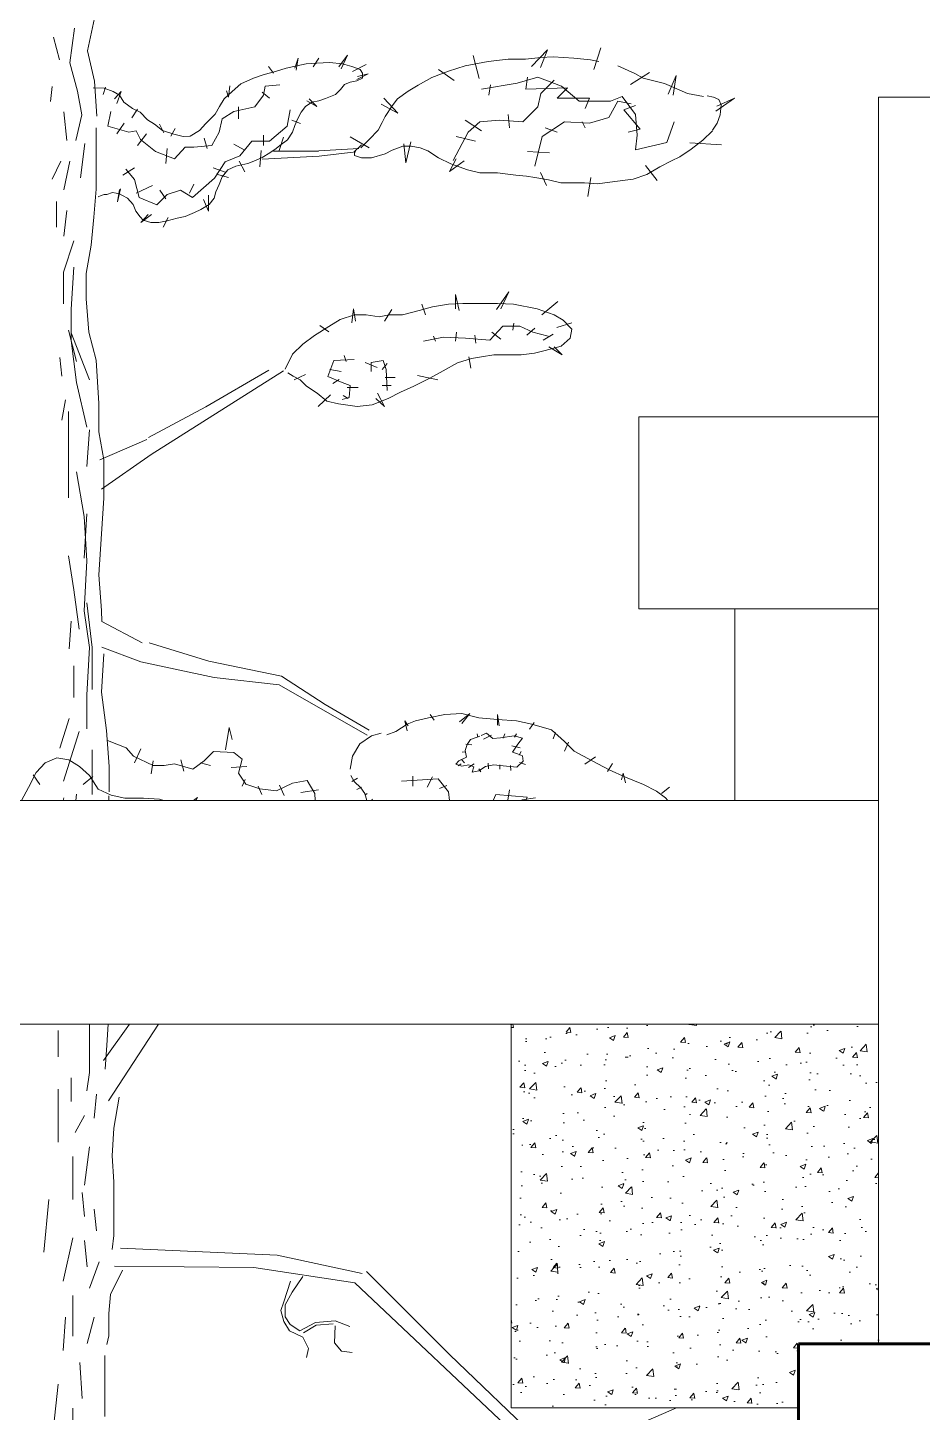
# Model space of a CAD drawing. Header units: metres. Extents: x 0 to 43.1, y 0 to 29.
# Drawn here: x 8.17 to 13.77, y 13.16 to 21.82 of the extents above; entities that cross this region are included whole.
import ezdxf

# ---------------------------------------------------------------- set-up
doc = ezdxf.new("R2010")
doc.units = ezdxf.units.M
for name, color, linetype, lineweight in [('textures', 253, 'Continuous', 9), ('trees1', 254, 'Continuous', 9), ('walls 1', 5, 'Continuous', 13), ('walls 2', 140, 'Continuous', 20), ('walls 3', 7, 'Continuous', 60)]:
    doc.layers.add(name, color=color, linetype=linetype, lineweight=lineweight)

# ---------------------------------------------------------------- blocks, each defined once
blk = doc.blocks.new('elevation 1')
at = {"layer": 'textures', "ltscale": 0.3}
h = blk.add_hatch(dxfattribs=at)
h.set_pattern_fill('AR-CONC', color=256, scale=0.05, style=0)
h.set_pattern_definition([(50, (-274.94517, -447.4636), (0.35863009, -0.03137607), [0.0375, -0.4125]), (355, (-274.94517, -447.4636), (-0.06937567, 0.37609607), [0.03, -0.33]), (100.4514, (-274.91528, -447.4662), (0.2892547, 0.34471977), [0.0318701, -0.35057106]), (46.1842, (-274.94517, -447.3636), (0.53362052, -0.0827595), [0.05625, -0.61875]), (96.6356, (-274.9007, -447.3705), (0.46733135, 0.48705894), [0.04780514, -0.5258565]), (351.1842, (-274.94517, -447.3636), (0.467331, 0.4870593), [0.045, -0.495]), (21, (-274.89517, -447.3886), (0.29845353, -0.20130945), [0.0375, -0.4125]), (326, (-274.89517, -447.3886), (0.12165767, 0.36257502), [0.03, -0.33]), (71.4514, (-274.8703, -447.40537), (0.42011131, 0.16126525), [0.0318701, -0.35057106]), (37.5, (-274.94517, -447.4636), (0.006079928, 0.166446927), [0, -0.326, 0, -0.335, 0, -0.33125]), (7.5, (-274.94517, -447.4636), (0.13153477, 0.197205856), [0, -0.191, 0, -0.3185, 0, -0.12625]), (327.5, (-275.05667, -447.4636), (0.266911218, -0.011277436), [0, -0.125, 0, -0.39, 0, -0.5175]), (317.5, (-275.10667, -447.4636), (0.29159308, 0.05005249), [0, -0.1625, 0, -0.259, 0, -0.3675])])
h.paths.add_polyline_path([(13.5004, 15.5863), (11.2004, 15.5863), (11.2004, 13.1863), (13.0004, 13.1863), (13.0004, 13.5863), (13.5004, 13.5863)])
at = {"layer": 'trees1'}
for p, q in [((8.5923, 21.8797), (8.5486, 21.6757)), ((8.3366, 21.761), (8.374, 21.6208)), ((8.4674, 21.8171), (8.4394, 21.6021)), ((8.5486, 21.6757), (8.5923, 21.4864)), ((11.3286, 21.578), (11.4278, 21.6834)), ((11.4278, 21.6834), (11.3844, 21.5718)), ((11.7191, 21.5594), (11.7624, 21.6958)), ((8.4394, 21.6021), (8.4861, 21.4245)), ((9.6826, 21.5791), (9.714, 21.5359)), ((9.7924, 21.5674), (9.8591, 21.5831)), ((9.8474, 21.5674), (9.867, 21.6302)), ((9.867, 21.6302), (9.8552, 21.5556)), ((9.8591, 21.5831), (9.918, 21.5948)), ((9.918, 21.5948), (9.9847, 21.5988)), ((9.9611, 21.5752), (9.9964, 21.6302)), ((9.9847, 21.5988), (10.0631, 21.6027)), ((10.0631, 21.6027), (10.1455, 21.5948)), ((10.122, 21.5752), (10.1769, 21.6498)), ((10.1769, 21.6498), (10.1377, 21.5634)), ((10.1455, 21.5948), (10.2044, 21.5791)), ((10.2044, 21.5791), (10.2554, 21.5595)), ((10.2083, 21.5477), (10.2946, 21.5909)), ((10.8092, 21.5481), (10.9143, 21.5816)), ((10.9143, 21.5816), (11.0576, 21.6103)), ((10.9629, 21.6462), (11.0001, 21.5035)), ((11.0576, 21.6103), (11.1818, 21.6246)), ((11.1818, 21.6246), (11.2917, 21.6246)), ((11.2917, 21.6246), (11.3872, 21.6342)), ((11.3872, 21.6342), (11.4637, 21.639)), ((11.4637, 21.639), (11.5926, 21.6294)), ((11.5926, 21.6294), (11.6977, 21.6199)), ((11.6977, 21.6199), (11.7503, 21.6103)), ((11.8697, 21.5816), (11.9748, 21.5338)), ((8.5923, 21.4864), (8.6068, 21.2679)), ((9.51, 21.4692), (9.5884, 21.5045)), ((9.5884, 21.5045), (9.6551, 21.5281)), ((9.6551, 21.5281), (9.7257, 21.5477)), ((9.7257, 21.5477), (9.7924, 21.5674)), ((10.2357, 21.4888), (10.1926, 21.481)), ((10.3064, 21.532), (10.2357, 21.4967)), ((10.2711, 21.5045), (10.2357, 21.4888)), ((10.2397, 21.5163), (10.3064, 21.532)), ((10.2554, 21.5595), (10.2711, 21.5359)), ((10.2711, 21.5359), (10.2711, 21.5045)), ((10.6181, 21.462), (10.7041, 21.5099)), ((10.7041, 21.5099), (10.8092, 21.5481)), ((10.746, 21.5594), (10.8452, 21.4911)), ((11.2379, 21.4735), (11.3677, 21.5107)), ((11.3028, 21.5107), (11.2935, 21.4364)), ((11.3677, 21.5107), (11.5162, 21.455)), ((11.3863, 21.4086), (11.4698, 21.4921)), ((11.9484, 21.4663), (12.0661, 21.5408)), ((11.9748, 21.5338), (12.0273, 21.5051)), ((12.0273, 21.5051), (12.1611, 21.4716)), ((12.1839, 21.4043), (12.2335, 21.5222)), ((12.2335, 21.5222), (12.2149, 21.3981)), ((8.3273, 21.4525), (8.3179, 21.359)), ((8.4861, 21.4245), (8.5142, 21.2749)), ((8.5841, 21.4456), (8.6547, 21.4417)), ((8.6626, 21.4496), (8.6469, 21.4024)), ((8.6547, 21.4417), (8.7097, 21.4221)), ((8.7097, 21.4221), (8.7489, 21.3985)), ((8.7175, 21.375), (8.7607, 21.4221)), ((8.7607, 21.4221), (8.7332, 21.3475)), ((8.7489, 21.3985), (8.7764, 21.3553)), ((9.4041, 21.375), (9.4551, 21.4221)), ((9.4197, 21.426), (9.4315, 21.3867)), ((9.4315, 21.3867), (9.4394, 21.4574)), ((9.4551, 21.4221), (9.51, 21.4692)), ((9.5958, 21.325), (9.6515, 21.3993)), ((9.6422, 21.4179), (9.6886, 21.3807)), ((9.6515, 21.3993), (9.6607, 21.455)), ((9.6607, 21.455), (9.7535, 21.4643)), ((10.1024, 21.4024), (10.0396, 21.3789)), ((10.1337, 21.4339), (10.1024, 21.4024)), ((10.1573, 21.4653), (10.1337, 21.4339)), ((10.1926, 21.481), (10.1573, 21.4653)), ((10.4891, 21.3759), (10.556, 21.4238)), ((10.556, 21.4238), (10.6181, 21.462)), ((11.0152, 21.4364), (11.2379, 21.4735)), ((11.0709, 21.4643), (11.0616, 21.3993)), ((11.2935, 21.4364), (11.5533, 21.4457)), ((11.3677, 21.325), (11.3863, 21.4086)), ((11.5533, 21.4457), (11.4883, 21.3807)), ((11.5162, 21.455), (11.6275, 21.3622)), ((12.1611, 21.4716), (12.2041, 21.4525)), ((12.2041, 21.4525), (12.3044, 21.4094)), ((12.3044, 21.4094), (12.4047, 21.3903)), ((8.7764, 21.3553), (8.8313, 21.3161)), ((8.8274, 21.2572), (8.8627, 21.3121)), ((8.8313, 21.3161), (8.8784, 21.2925)), ((9.3491, 21.2807), (9.3766, 21.3278)), ((9.3766, 21.3278), (9.4041, 21.375)), ((9.4659, 21.2972), (9.5958, 21.325)), ((9.4938, 21.325), (9.4938, 21.2508)), ((9.9141, 21.3278), (9.8866, 21.2925)), ((9.9533, 21.3553), (9.9141, 21.3278)), ((9.9847, 21.3278), (9.9219, 21.3632)), ((9.9376, 21.375), (9.9847, 21.3278)), ((9.9964, 21.3632), (9.9533, 21.3553)), ((10.0396, 21.3789), (9.9964, 21.3632)), ((10.3865, 21.3423), (10.4919, 21.2865)), ((10.4919, 21.2865), (10.4051, 21.3795)), ((10.4127, 21.2659), (10.4557, 21.3329)), ((10.4557, 21.3329), (10.4891, 21.3759)), ((11.275, 21.2322), (11.3677, 21.325)), ((11.4883, 21.3807), (11.6924, 21.3807)), ((11.6275, 21.3622), (11.8223, 21.3622)), ((11.6924, 21.3807), (11.6646, 21.3157)), ((11.813, 21.26), (11.8687, 21.3622)), ((11.8223, 21.3622), (11.8965, 21.39)), ((11.8687, 21.3622), (11.9522, 21.3436)), ((11.8965, 21.39), (11.98, 21.2786)), ((11.98, 21.3343), (11.9058, 21.3065)), ((12.4286, 21.3951), (12.4668, 21.3855)), ((12.4668, 21.3855), (12.5003, 21.3712)), ((12.5991, 21.3795), (12.4814, 21.2989)), ((12.4876, 21.3299), (12.5991, 21.3795)), ((12.5003, 21.3712), (12.5146, 21.3377)), ((12.5146, 21.3377), (12.5098, 21.2755)), ((8.402, 21.2936), (8.4207, 21.116)), ((8.5142, 21.2749), (8.4768, 21.116)), ((8.6959, 21.2972), (8.6774, 21.2044)), ((8.7794, 21.2229), (8.733, 21.1579)), ((8.8784, 21.2925), (8.9254, 21.2454)), ((8.9254, 21.2454), (8.9686, 21.2179)), ((9.2903, 21.2218), (9.3491, 21.2807)), ((9.3732, 21.1672), (9.3917, 21.2508)), ((9.3917, 21.2508), (9.4659, 21.2972)), ((9.7999, 21.2044), (9.8185, 21.3065)), ((9.8277, 21.2415), (9.8827, 21.2218)), ((9.8631, 21.2493), (9.8474, 21.21)), ((9.8866, 21.2925), (9.8631, 21.2493)), ((10.3697, 21.1799), (10.3936, 21.2277)), ((10.3936, 21.2277), (10.4127, 21.2659)), ((10.9132, 21.2415), (11.0152, 21.1765)), ((10.9317, 21.1672), (11.0059, 21.2322)), ((11.0059, 21.2322), (11.1265, 21.2415)), ((11.1265, 21.2415), (11.275, 21.2322)), ((11.1822, 21.2786), (11.1915, 21.1951)), ((11.3956, 21.1394), (11.5347, 21.2322)), ((11.5347, 21.2322), (11.6924, 21.2229)), ((11.6461, 21.2322), (11.6646, 21.1951)), ((11.6924, 21.2229), (11.813, 21.26)), ((11.9058, 21.3065), (12.0079, 21.1858)), ((11.98, 21.2786), (11.9893, 21.1487)), ((12.1749, 21.1022), (12.2212, 21.2322)), ((12.4907, 21.2229), (12.462, 21.1799)), ((12.5098, 21.2755), (12.4907, 21.2229)), ((8.6046, 21.1946), (8.6046, 20.9709)), ((8.6774, 21.2044), (8.8072, 21.1672)), ((8.8072, 21.1672), (8.8536, 21.1765)), ((8.8536, 21.1765), (8.8815, 21.1208)), ((8.9186, 21.1579), (8.8629, 21.0837)), ((8.9686, 21.2179), (9.0196, 21.1786)), ((9, 21.2179), (9.0274, 21.1629)), ((9.0196, 21.1786), (9.0902, 21.1551)), ((9.0706, 21.1433), (9.0981, 21.1904)), ((9.0902, 21.1551), (9.1491, 21.1394)), ((9.1491, 21.1394), (9.1922, 21.1433)), ((9.1922, 21.1433), (9.2511, 21.1786)), ((9.2511, 21.1786), (9.2903, 21.2218)), ((9.3268, 21.0837), (9.3732, 21.1672)), ((9.6515, 21.1487), (9.6515, 21.0837)), ((9.6886, 21.1115), (9.7999, 21.2044)), ((9.7767, 21.1354), (9.7493, 21.053)), ((9.8317, 21.1668), (9.8003, 21.1197)), ((9.8474, 21.21), (9.8317, 21.1668)), ((10.3122, 21.0694), (10.1944, 21.1377)), ((10.3124, 21.1225), (10.3697, 21.1799)), ((10.8389, 20.9909), (10.9317, 21.1672)), ((10.8575, 21.1394), (10.9781, 21.1115)), ((11.3492, 20.9537), (11.3956, 21.1394)), ((11.4141, 21.1951), (11.4883, 21.1672)), ((12.0079, 21.1858), (11.9336, 21.1672)), ((11.9893, 21.1487), (11.98, 21.0558)), ((12.462, 21.1751), (12.3999, 21.1177)), ((8.5328, 21.0973), (8.5048, 20.8823)), ((8.8815, 21.1208), (8.9742, 21.0465)), ((9.0485, 21.0651), (9.0392, 20.9723)), ((9.0948, 21.0001), (9.1598, 21.0744)), ((9.1598, 21.0744), (9.2154, 21.0744)), ((9.2154, 21.0744), (9.3268, 21.0837)), ((9.2804, 21.1301), (9.2989, 21.0651)), ((9.4659, 21.093), (9.5309, 21.0558)), ((9.503, 21.0187), (9.5773, 21.1115)), ((9.5773, 21.1115), (9.6886, 21.1115)), ((9.6355, 21.053), (9.6277, 20.9509)), ((9.7297, 21.0648), (9.6904, 21.0373)), ((9.7135, 21.0495), (9.9947, 21.049)), ((9.7532, 21.0844), (9.7297, 21.0648)), ((9.8003, 21.1197), (9.7532, 21.0844)), ((9.9971, 21.0507), (10.2468, 21.0661)), ((10.2216, 21.046), (10.2646, 21.089)), ((10.2598, 21.0699), (10.3124, 21.1225)), ((10.4557, 21.0555), (10.4127, 21.0316)), ((10.5226, 21.0794), (10.4557, 21.0555)), ((10.5751, 21.0794), (10.5226, 21.0794)), ((10.5291, 21.0942), (10.5415, 20.9764)), ((10.5415, 20.9764), (10.5725, 21.1066)), ((10.6325, 21.0699), (10.5751, 21.0794)), ((10.6802, 21.0507), (10.6325, 21.0699)), ((10.7471, 21.0077), (10.6802, 21.0507)), ((11.98, 21.0558), (12.1749, 21.1022)), ((12.3283, 21.0603), (12.2566, 21.0125)), ((12.3202, 21.1004), (12.5186, 21.088)), ((12.3999, 21.1177), (12.3283, 21.0603)), ((8.3833, 20.9851), (8.3273, 20.8729)), ((8.4394, 20.9851), (8.402, 20.8075)), ((8.6046, 20.9709), (8.6046, 20.8111)), ((8.9742, 21.0465), (9.0948, 21.0001)), ((9.3453, 20.8795), (9.4103, 20.9816)), ((9.4103, 20.9816), (9.503, 21.0187)), ((9.5531, 20.9705), (9.4786, 20.9548)), ((9.4982, 20.9862), (9.5335, 20.9195)), ((9.6002, 20.9901), (9.5531, 20.9705)), ((9.6434, 21.0098), (9.6002, 20.9901)), ((9.6427, 20.9983), (10.0002, 21.0168)), ((9.6904, 21.0373), (9.6434, 21.0098)), ((10.0002, 21.0168), (10.2283, 21.0445)), ((10.2216, 21.022), (10.2216, 21.046)), ((10.2646, 21.0077), (10.2216, 21.022)), ((10.3267, 21.0077), (10.2646, 21.0077)), ((10.4127, 21.0316), (10.3267, 21.0077)), ((10.8235, 20.9694), (10.7471, 21.0077)), ((10.8576, 21.0012), (10.8142, 20.9206)), ((10.8142, 20.9206), (10.9072, 20.9888)), ((10.9286, 20.9312), (10.8235, 20.9694)), ((11.3028, 21.0465), (11.442, 21.0373)), ((12.2041, 20.9886), (12.1324, 20.9503)), ((12.2566, 21.0125), (12.2041, 20.9886)), ((8.8444, 20.9444), (8.7701, 20.898)), ((8.7887, 20.9352), (8.8444, 20.8702)), ((9.2062, 20.7588), (9.3453, 20.8795)), ((9.336, 20.9444), (9.4103, 20.9166)), ((9.357, 20.9038), (9.4315, 20.8841)), ((9.3923, 20.8881), (9.3727, 20.8409)), ((9.4119, 20.9116), (9.3923, 20.8881)), ((9.4276, 20.9313), (9.4119, 20.9116)), ((9.4786, 20.9548), (9.4276, 20.9313)), ((11.0051, 20.912), (10.9286, 20.9312)), ((11.1149, 20.912), (11.0051, 20.912)), ((11.1961, 20.9025), (11.1149, 20.912)), ((11.2296, 20.8977), (11.1961, 20.9025)), ((11.2965, 20.8929), (11.2296, 20.8977)), ((11.349, 20.8833), (11.2965, 20.8929)), ((11.435, 20.869), (11.349, 20.8833)), ((11.3844, 20.9144), (11.4216, 20.8338)), ((11.7005, 20.8834), (11.6819, 20.7656)), ((12.0512, 20.9025), (11.9652, 20.8738)), ((12.0413, 20.9578), (12.1157, 20.8648)), ((12.1324, 20.9503), (12.0512, 20.9025)), ((8.6046, 20.8111), (8.5886, 20.6354)), ((8.7057, 20.7899), (8.6704, 20.7781)), ((8.7293, 20.786), (8.7057, 20.7899)), ((8.7567, 20.8135), (8.7371, 20.731)), ((8.7371, 20.731), (8.7489, 20.8095)), ((8.8444, 20.8702), (8.8722, 20.7588)), ((8.9557, 20.833), (8.8536, 20.7866)), ((9.0021, 20.8052), (9.0392, 20.7495)), ((9.0485, 20.7774), (9.1319, 20.8052)), ((9.1319, 20.8052), (9.2062, 20.7588)), ((9.2154, 20.8423), (9.1876, 20.7866)), ((9.3531, 20.7938), (9.3413, 20.7546)), ((9.3727, 20.8409), (9.3531, 20.7938)), ((11.5114, 20.8499), (11.435, 20.869)), ((11.5879, 20.8499), (11.5114, 20.8499)), ((11.6595, 20.8499), (11.5879, 20.8499)), ((11.7407, 20.8451), (11.6595, 20.8499)), ((11.8506, 20.8594), (11.7407, 20.8451)), ((11.9652, 20.8738), (11.8506, 20.8594)), ((8.3553, 20.7327), (8.3553, 20.5738)), ((8.6351, 20.7703), (8.6155, 20.7624)), ((8.6547, 20.7781), (8.6351, 20.7703)), ((8.6704, 20.7781), (8.6547, 20.7781)), ((8.7489, 20.782), (8.7293, 20.786)), ((8.7685, 20.7703), (8.7489, 20.782)), ((8.7999, 20.7546), (8.7685, 20.7703)), ((8.8352, 20.7153), (8.7999, 20.7546)), ((8.8509, 20.6721), (8.8352, 20.7153)), ((8.8722, 20.7588), (8.9835, 20.7124)), ((8.9835, 20.7124), (9.0485, 20.7774)), ((9.3099, 20.7153), (9.2589, 20.6839)), ((9.306, 20.6721), (9.2746, 20.7467)), ((9.306, 20.7742), (9.306, 20.6721)), ((9.3413, 20.7546), (9.3099, 20.7153)), ((8.4207, 20.6766), (8.402, 20.5177)), ((8.5886, 20.6354), (8.5727, 20.4596)), ((8.8784, 20.6368), (8.8509, 20.6721)), ((8.898, 20.6171), (8.8784, 20.6368)), ((8.949, 20.6525), (8.8823, 20.6014)), ((8.8823, 20.6014), (8.9294, 20.6525)), ((8.9451, 20.6014), (8.898, 20.6171)), ((9.0549, 20.6328), (9.0235, 20.5739)), ((9.1098, 20.6289), (9.0471, 20.6132)), ((9.1608, 20.6407), (9.1098, 20.6289)), ((9.2197, 20.6642), (9.1608, 20.6407)), ((9.2589, 20.6839), (9.2197, 20.6642)), ((8.9961, 20.6014), (8.9451, 20.6014)), ((9.0471, 20.6132), (8.9961, 20.6014)), ((8.4637, 20.4874), (8.3981, 20.2905)), ((8.5727, 20.4596), (8.5407, 20.2838)), ((8.3981, 20.2905), (8.3981, 20.0935)), ((8.4637, 20.3233), (8.4473, 20.0607)), ((8.5407, 20.2838), (8.5407, 20.124)), ((8.5407, 20.124), (8.5567, 19.9163)), ((10.8093, 20.0907), (10.8982, 20.0962)), ((10.8537, 20.0629), (10.8537, 20.1518)), ((10.8537, 20.1518), (10.8759, 20.0517)), ((10.8982, 20.0962), (11.0315, 20.0962)), ((11.0315, 20.0962), (11.1148, 20.0962)), ((11.1093, 20.0573), (11.187, 20.1685)), ((11.1148, 20.0962), (11.2148, 20.0907)), ((11.187, 20.1685), (11.137, 20.0629)), ((11.3926, 20.0239), (11.4926, 20.1073)), ((8.4473, 20.0607), (8.4473, 19.8637)), ((10.1315, 19.9961), (10.2204, 20.0239)), ((10.2037, 19.9739), (10.2148, 20.0629)), ((10.2148, 20.0629), (10.2259, 19.985)), ((10.2204, 20.0239), (10.2926, 20.0239)), ((10.2926, 20.0239), (10.3759, 20.0128)), ((10.3759, 20.0128), (10.437, 20.0239)), ((10.4093, 19.985), (10.4537, 20.0573)), ((10.437, 20.0239), (10.5204, 20.0239)), ((10.5204, 20.0239), (10.6259, 20.0517)), ((10.6259, 20.0517), (10.7093, 20.074)), ((10.6426, 20.0907), (10.6648, 20.0239)), ((10.7093, 20.074), (10.8093, 20.0907)), ((11.2148, 20.0907), (11.3648, 20.0629)), ((11.3648, 20.0629), (11.4704, 20.0239)), ((11.4704, 20.0239), (11.5259, 19.9906)), ((8.4309, 19.9294), (8.4801, 19.7324)), ((9.9704, 19.896), (10.0593, 19.9516)), ((10.0037, 19.9572), (10.0593, 19.9183)), ((10.0593, 19.9516), (10.1315, 19.9961)), ((11.0672, 19.8653), (11.149, 19.9534)), ((11.149, 19.9534), (11.2559, 19.9534)), ((11.2182, 19.9723), (11.2119, 19.9282)), ((11.2559, 19.9534), (11.3377, 19.9156)), ((11.3503, 19.9408), (11.3, 19.8968)), ((11.487, 19.9461), (11.5815, 19.9739)), ((11.5259, 19.9906), (11.5815, 19.935)), ((11.5815, 19.935), (11.5704, 19.8794)), ((8.4473, 19.913), (8.5621, 19.6175)), ((8.4473, 19.8637), (8.4801, 19.6011)), ((8.5567, 19.9163), (8.6046, 19.7405)), ((9.8315, 19.7793), (9.8982, 19.8404)), ((9.8982, 19.8404), (9.9704, 19.896)), ((10.652, 19.859), (10.7778, 19.8842)), ((10.7149, 19.8905), (10.7275, 19.859)), ((10.7778, 19.8842), (10.9162, 19.8779)), ((10.8596, 19.9156), (10.8533, 19.859)), ((10.9162, 19.8779), (11.0672, 19.8653)), ((10.9728, 19.8968), (10.9791, 19.8464)), ((11.0798, 19.9156), (11.1364, 19.8716)), ((11.3377, 19.9156), (11.4321, 19.8905)), ((11.4635, 19.9031), (11.4006, 19.8653)), ((11.5704, 19.8794), (11.5148, 19.8293)), ((8.3771, 19.7568), (8.3886, 19.6416)), ((9.7871, 19.6848), (9.8315, 19.7793)), ((10.155, 19.7709), (10.1676, 19.7331)), ((10.9537, 19.7515), (10.8648, 19.7237)), ((10.937, 19.7626), (10.9482, 19.6903)), ((11.0148, 19.7626), (10.9537, 19.7515)), ((11.0926, 19.7737), (11.0148, 19.7626)), ((11.1759, 19.7737), (11.0926, 19.7737)), ((11.2648, 19.7737), (11.1759, 19.7737)), ((11.3482, 19.7848), (11.2648, 19.7737)), ((11.4148, 19.8015), (11.3482, 19.7848)), ((11.5148, 19.8293), (11.4148, 19.8015)), ((11.5204, 19.7737), (11.437, 19.8238)), ((11.4704, 19.8238), (11.5204, 19.7737)), ((8.6046, 19.7405), (8.6206, 19.4689)), ((8.9482, 19.151), (9.7759, 19.6736)), ((9.29, 19.4489), (9.6842, 19.679)), ((10.0921, 19.7394), (10.0544, 19.6387)), ((10.0669, 19.6828), (10.1361, 19.6702)), ((10.2179, 19.7457), (10.0921, 19.7394)), ((10.3626, 19.6953), (10.2871, 19.7268)), ((10.4004, 19.7394), (10.3249, 19.7268)), ((10.3249, 19.7268), (10.3249, 19.6702)), ((10.3941, 19.6828), (10.4255, 19.7205)), ((10.4192, 19.6828), (10.4004, 19.7394)), ((10.4255, 19.5506), (10.4192, 19.6828)), ((10.7759, 19.6736), (10.6926, 19.6292)), ((10.8648, 19.7237), (10.7759, 19.6736)), ((8.4801, 19.6011), (8.5457, 19.3221)), ((9.8371, 19.6403), (9.8037, 19.6625)), ((9.8815, 19.618), (9.8371, 19.6403)), ((9.8426, 19.618), (9.9148, 19.6514)), ((9.9204, 19.5791), (9.8815, 19.618)), ((9.987, 19.5346), (9.9204, 19.5791)), ((10.0544, 19.6387), (10.1424, 19.6009)), ((10.1236, 19.6198), (10.0858, 19.5946)), ((10.1424, 19.6009), (10.1928, 19.5821)), ((10.1928, 19.5821), (10.1865, 19.5065)), ((10.3941, 19.5821), (10.4507, 19.5821)), ((10.4129, 19.6324), (10.4758, 19.6324)), ((10.5926, 19.5791), (10.5093, 19.5402)), ((10.6926, 19.6292), (10.5926, 19.5791)), ((10.6148, 19.6458), (10.7426, 19.618)), ((8.4117, 19.4918), (8.3886, 19.365)), ((10.0482, 19.4846), (9.987, 19.5346)), ((9.9926, 19.4512), (10.0704, 19.5235)), ((10.1865, 19.5065), (10.1424, 19.4939)), ((10.1487, 19.5191), (10.1802, 19.5002)), ((10.1739, 19.5695), (10.2431, 19.5695)), ((10.4315, 19.5013), (10.3315, 19.4624)), ((10.4093, 19.4512), (10.3537, 19.5013)), ((10.3648, 19.5346), (10.4093, 19.4512)), ((10.5093, 19.5402), (10.4315, 19.5013)), ((8.4309, 19.4206), (8.4309, 19.158)), ((8.6206, 19.4689), (8.6206, 19.2931)), ((8.9318, 19.2574), (9.29, 19.4489)), ((10.1204, 19.4679), (10.0482, 19.4846)), ((10.237, 19.4512), (10.1204, 19.4679)), ((10.3315, 19.4624), (10.237, 19.4512)), ((8.5621, 19.3057), (8.5457, 19.0759)), ((8.6206, 19.2931), (8.6525, 19.1173)), ((8.6259, 19.1176), (8.9204, 19.2455)), ((8.4309, 19.158), (8.4309, 18.8789)), ((8.6371, 18.9341), (8.9482, 19.151)), ((8.6525, 19.1173), (8.6525, 18.8777)), ((8.4801, 19.0431), (8.5293, 18.764)), ((8.6525, 18.8777), (8.6365, 18.6539)), ((8.5457, 18.7804), (8.5293, 18.5014)), ((8.5293, 18.764), (8.5457, 18.485)), ((8.6365, 18.6539), (8.6206, 18.3983)), ((8.4309, 18.5178), (8.4637, 18.3044)), ((8.5457, 18.485), (8.5293, 18.1731)), ((8.6206, 18.3983), (8.6365, 18.1746)), ((8.4637, 18.3044), (8.4965, 18.0582)), ((8.5457, 18.2224), (8.5786, 17.9434)), ((8.4462, 18.109), (8.4347, 17.9361)), ((8.5293, 18.1731), (8.5621, 17.9434)), ((8.8922, 17.9717), (8.6396, 18.107)), ((8.5621, 17.9434), (8.5457, 17.6479)), ((8.5786, 17.9434), (8.5786, 17.6807)), ((8.6396, 17.9446), (8.8832, 17.8543)), ((8.9348, 17.9717), (9.3088, 17.8583)), ((8.6525, 17.9029), (8.6365, 17.6632)), ((8.8832, 17.8543), (9.3432, 17.755)), ((9.3088, 17.8583), (9.7639, 17.7644)), ((8.4637, 17.8285), (8.4637, 17.6315)), ((9.7639, 17.7644), (10.0376, 17.5864)), ((9.3432, 17.755), (9.7491, 17.7099)), ((9.7491, 17.7099), (10.2994, 17.394)), ((8.5457, 17.6479), (8.5457, 17.4345)), ((8.6365, 17.6632), (8.6685, 17.4235)), ((10.0376, 17.5864), (10.3121, 17.4256)), ((8.4347, 17.4983), (8.3771, 17.3139)), ((10.683, 17.5041), (10.6015, 17.4837)), ((10.785, 17.5245), (10.683, 17.5041)), ((10.6932, 17.5245), (10.7187, 17.4888)), ((10.8921, 17.5296), (10.785, 17.5245)), ((10.8768, 17.4785), (10.9431, 17.5296)), ((10.9992, 17.5041), (10.8921, 17.5296)), ((10.9431, 17.5296), (10.8921, 17.4683)), ((11.1164, 17.4939), (10.9992, 17.5041)), ((11.1164, 17.4581), (11.1164, 17.5245)), ((11.1164, 17.5245), (11.1266, 17.453)), ((8.4965, 17.4181), (8.3981, 17.1063)), ((8.6685, 17.4235), (8.6844, 17.1998)), ((9.4132, 17.3038), (9.4365, 17.4436)), ((9.4365, 17.4436), (9.4539, 17.3679)), ((10.4791, 17.4173), (10.423, 17.3969)), ((10.5505, 17.4632), (10.4791, 17.4173)), ((10.5505, 17.4224), (10.5352, 17.4837)), ((10.5352, 17.4837), (10.5556, 17.453)), ((10.6015, 17.4837), (10.5505, 17.4632)), ((11.2337, 17.4837), (11.1164, 17.4939)), ((11.3306, 17.4632), (11.2337, 17.4837)), ((11.3459, 17.4734), (11.3153, 17.4326)), ((11.453, 17.4275), (11.3306, 17.4632)), ((11.5345, 17.3561), (11.453, 17.4275)), ((11.4632, 17.3714), (11.4785, 17.4122)), ((8.6744, 17.3621), (8.7907, 17.3155)), ((10.2547, 17.3408), (10.2088, 17.2642)), ((10.3261, 17.3918), (10.2547, 17.3408)), ((10.3873, 17.4071), (10.3261, 17.3918)), ((10.9253, 17.3371), (10.9136, 17.2997)), ((10.9183, 17.3395), (10.9557, 17.3348)), ((10.9463, 17.3675), (10.9253, 17.3371)), ((11.0048, 17.3886), (10.9463, 17.3675)), ((10.9884, 17.4026), (10.9931, 17.3816)), ((11.0469, 17.4073), (11.0141, 17.3933)), ((11.0772, 17.3956), (11.0282, 17.3699)), ((11.0866, 17.3746), (11.0469, 17.4073)), ((11.1334, 17.3792), (11.0866, 17.3746)), ((11.2199, 17.3909), (11.1334, 17.3792)), ((11.1614, 17.4026), (11.1521, 17.3769)), ((11.2058, 17.3278), (11.2573, 17.3161)), ((11.2105, 17.288), (11.2432, 17.3395)), ((11.2713, 17.3769), (11.2199, 17.3909)), ((11.2339, 17.4026), (11.2222, 17.3816)), ((11.2432, 17.3395), (11.2713, 17.3769)), ((11.5957, 17.2948), (11.5345, 17.3561)), ((11.5345, 17.2948), (11.56, 17.351)), ((8.2839, 17.2229), (8.358, 17.2538)), ((8.358, 17.2538), (8.432, 17.2415)), ((8.432, 17.2415), (8.4999, 17.1983)), ((8.5786, 17.3032), (8.5786, 17.0242)), ((8.7907, 17.3155), (8.8372, 17.2631)), ((8.8372, 17.2631), (8.9594, 17.2049)), ((8.8838, 17.3097), (8.8431, 17.2223)), ((9.1339, 17.2398), (9.1514, 17.1699)), ((9.2794, 17.234), (9.3376, 17.2922)), ((9.3376, 17.2922), (9.4655, 17.2864)), ((9.4655, 17.2864), (9.5179, 17.2456)), ((9.5179, 17.2456), (9.4946, 17.1583)), ((10.2088, 17.2642), (10.1935, 17.1826)), ((10.9206, 17.2577), (10.8738, 17.2343)), ((10.8902, 17.2436), (10.9089, 17.2226)), ((10.8949, 17.288), (10.9159, 17.2904)), ((10.9136, 17.2997), (10.9206, 17.2577)), ((11.2409, 17.2787), (11.2105, 17.288)), ((11.2713, 17.2647), (11.2409, 17.2787)), ((11.2503, 17.2693), (11.2643, 17.2927)), ((11.276, 17.2319), (11.2713, 17.2647)), ((11.7079, 17.2336), (11.5957, 17.2948)), ((11.662, 17.2132), (11.7283, 17.2591)), ((8.1791, 17.0686), (8.2284, 17.1612)), ((8.2284, 17.1612), (8.2839, 17.2229)), ((8.4999, 17.1983), (8.5615, 17.1427)), ((8.6844, 17.1998), (8.6844, 17.04)), ((8.9594, 17.234), (8.9478, 17.1525)), ((8.9594, 17.2049), (9.0292, 17.2049)), ((9.0292, 17.2049), (9.0932, 17.2165)), ((9.0932, 17.2165), (9.2096, 17.1816)), ((9.2096, 17.1816), (9.2794, 17.234)), ((9.2561, 17.2223), (9.3201, 17.2049)), ((9.4481, 17.1932), (9.547, 17.199)), ((9.4946, 17.1583), (9.5412, 17.0884)), ((10.8738, 17.2343), (10.8551, 17.2132)), ((10.8551, 17.2132), (10.8926, 17.2015)), ((10.8692, 17.2039), (10.8879, 17.2156)), ((10.8926, 17.2015), (10.937, 17.2086)), ((10.9346, 17.1922), (10.9697, 17.2156)), ((10.937, 17.2086), (10.9674, 17.1969)), ((10.9674, 17.1969), (10.958, 17.1641)), ((10.958, 17.1641), (10.9978, 17.1711)), ((10.9978, 17.1711), (11.0398, 17.1992)), ((10.9978, 17.1852), (11.0118, 17.1665)), ((11.0398, 17.1992), (11.0936, 17.2086)), ((11.0562, 17.2202), (11.0585, 17.1852)), ((11.0936, 17.2086), (11.1521, 17.2039)), ((11.131, 17.2086), (11.131, 17.1828)), ((11.1521, 17.2039), (11.2362, 17.1945)), ((11.1965, 17.2062), (11.1988, 17.1735)), ((11.2362, 17.1945), (11.276, 17.2319)), ((11.2526, 17.2249), (11.29, 17.2109)), ((11.815, 17.1775), (11.7079, 17.2336)), ((11.8048, 17.1673), (11.8354, 17.2183)), ((11.917, 17.1315), (11.815, 17.1775)), ((11.8915, 17.1162), (11.9017, 17.157)), ((11.9017, 17.157), (11.917, 17.0958)), ((8.1352, 16.9863), (8.1791, 17.0686)), ((8.2099, 17.1464), (8.2502, 17.0859)), ((8.5829, 17.1363), (8.5224, 17.0859)), ((8.5615, 17.1427), (8.6171, 17.0563)), ((9.5179, 17.0768), (9.5354, 17.1175)), ((9.5412, 17.0884), (9.6284, 17.0593)), ((9.6168, 17.0768), (9.6401, 17.0244)), ((9.7332, 17.0477), (9.832, 17.0942)), ((9.7506, 17.0826), (9.7797, 17.0185)), ((9.832, 17.0942), (9.9251, 17.1117)), ((9.9251, 17.1117), (9.9717, 17.0302)), ((10.1986, 17.1417), (10.219, 17.106)), ((10.2037, 17.106), (10.2394, 17.1264)), ((10.219, 17.106), (10.2598, 17.0652)), ((10.2343, 17.055), (10.2649, 17.0703)), ((10.2598, 17.0652), (10.2853, 17.0295)), ((10.5141, 17.1063), (10.7437, 17.1227)), ((10.5855, 17.139), (10.5855, 17.0769)), ((10.7097, 17.1351), (10.6748, 17.0691)), ((10.7437, 17.1227), (10.8093, 17.0406)), ((10.7524, 17.0613), (10.799, 17.0808)), ((12.0291, 17.0856), (11.917, 17.1315)), ((12.1107, 17.0448), (12.0291, 17.0856)), ((12.1413, 17.0295), (12.1923, 17.0703)), ((8.4002, 17.0027), (8.398, 16.9863)), ((8.4808, 17.0258), (8.4766, 16.9863)), ((8.6171, 17.0563), (8.6973, 17.0192)), ((8.6819, 17.0163), (8.6835, 16.9863)), ((8.6973, 17.0192), (8.7836, 17.0007)), ((8.7836, 17.0007), (8.9008, 17.0007)), ((8.9008, 17.0007), (8.9995, 16.9945)), ((8.9995, 16.9945), (9.0275, 16.9863)), ((9.2137, 16.9863), (9.2382, 17.0052)), ((9.2382, 17.0052), (9.2274, 16.9863)), ((9.6284, 17.0593), (9.7332, 17.0477)), ((9.8844, 17.036), (9.9949, 17.0535)), ((9.9717, 17.0302), (9.974, 16.9863)), ((10.2853, 17.0295), (10.2983, 16.9863)), ((10.2853, 17.0193), (10.3006, 17.0295)), ((10.3214, 16.9863), (10.3363, 16.9937)), ((10.8093, 17.0406), (10.8161, 16.9863)), ((11.0894, 16.9863), (11.1046, 17.0242)), ((11.1046, 17.0242), (11.3014, 17.0078)), ((11.1912, 17.0536), (11.1795, 16.9875)), ((11.2688, 16.9914), (11.3542, 17.0031)), ((11.3014, 17.0078), (11.2934, 16.9863)), ((12.1668, 17.004), (12.1107, 17.0448)), ((12.1825, 16.9863), (12.1668, 17.004)), ((8.3653, 15.547), (8.3653, 15.3828)), ((8.5621, 15.5863), (8.5621, 15.2844)), ((8.6501, 15.3603), (8.8114, 15.5863)), ((8.6783, 15.5863), (8.6711, 15.4563)), ((8.9931, 15.5863), (8.6816, 15.1081)), ((8.6711, 15.4563), (8.6602, 15.3046)), ((8.4473, 15.2515), (8.4473, 15.1038)), ((8.5621, 15.2844), (8.5457, 15.1695)), ((8.3667, 15.1798), (8.3667, 14.8498)), ((8.6065, 15.1498), (8.5915, 14.9998)), ((8.7468, 15.1313), (8.7144, 14.9363)), ((8.5316, 15.0148), (8.4716, 14.9098)), ((8.7144, 14.9363), (8.7035, 14.7629)), ((8.5615, 14.8197), (8.5316, 14.5797)), ((8.4566, 14.7597), (8.4566, 14.4897)), ((8.7035, 14.7629), (8.7144, 14.6004)), ((8.7144, 14.6004), (8.7144, 14.3729)), ((8.3067, 14.4897), (8.2767, 14.1597)), ((8.5166, 14.5347), (8.5316, 14.3847)), ((8.5915, 14.4297), (8.6065, 14.2947)), ((8.7144, 14.3729), (8.7144, 14.2646)), ((8.4566, 14.2497), (8.3966, 13.9797)), ((8.5316, 14.2347), (8.5465, 14.0697)), ((8.7144, 14.2646), (8.7035, 14.1779)), ((9.7356, 14.1409), (8.7549, 14.1866)), ((10.2678, 14.0268), (9.7356, 14.1409)), ((8.6215, 14.0997), (8.5615, 13.9347)), ((8.7685, 14.0479), (8.6927, 13.8963)), ((8.7182, 14.0735), (9.5905, 14.0639)), ((9.5905, 14.0639), (10.2232, 13.968)), ((10.2951, 14.04), (10.8183, 13.5186)), ((9.8205, 13.9798), (9.7782, 13.8493)), ((9.897, 14.0079), (9.831, 13.911)), ((10.2232, 13.968), (11.2393, 13.0087)), ((8.4566, 13.8896), (8.4566, 13.6346)), ((8.6927, 13.8963), (8.6819, 13.7771)), ((9.831, 13.911), (9.787, 13.8317)), ((8.6819, 13.7771), (8.6819, 13.6363)), ((9.7782, 13.8493), (9.7605, 13.7965)), ((9.7605, 13.7965), (9.7782, 13.726)), ((9.787, 13.8317), (9.787, 13.7569)), ((8.4116, 13.7546), (8.3966, 13.5446)), ((8.5915, 13.7546), (8.5465, 13.5896)), ((9.7782, 13.726), (9.8134, 13.6688)), ((9.787, 13.7569), (9.8178, 13.7084)), ((9.8178, 13.7084), (9.8794, 13.6688)), ((9.8794, 13.6688), (9.9763, 13.7216)), ((9.9014, 13.6556), (9.9807, 13.704)), ((9.9763, 13.7216), (10.0996, 13.7304)), ((9.9807, 13.704), (10.0864, 13.7128)), ((10.0996, 13.6996), (10.0952, 13.5939)), ((10.0996, 13.7304), (10.1921, 13.6952)), ((8.6819, 13.6363), (8.6711, 13.5821)), ((9.8134, 13.6688), (9.897, 13.6291)), ((9.897, 13.6291), (9.9323, 13.5587)), ((8.6569, 13.514), (8.6569, 13.1328)), ((9.9323, 13.5587), (9.9191, 13.5014)), ((10.0952, 13.5939), (10.1392, 13.541)), ((10.1392, 13.541), (10.2053, 13.5322)), ((10.8183, 13.5186), (11.425, 12.9362)), ((8.5016, 13.4696), (8.5166, 13.2446)), ((8.3667, 13.3346), (8.3367, 13.0646)), ((8.4566, 13.1846), (8.4566, 12.9746)), ((12.0116, 13.0884), (12.2352, 13.1863))]:
    blk.add_line(p, q, dxfattribs=at)
at = {"layer": 'trees1', "ltscale": 0.3}
blk.add_line((8.6396, 18.107), (8.6365, 18.1746), dxfattribs=at)
at = {"layer": 'walls 1', "ltscale": 0.3}
for p, q in [((12.0004, 18.1863), (12.0004, 19.3863)), ((12.0004, 19.3863), (13.5004, 19.3863)), ((12.6004, 18.1863), (12.0004, 18.1863)), ((12.6004, 18.1863), (13.5004, 18.1863)), ((13.5004, 16.9863), (12.6004, 16.9863)), ((11.2004, 13.1863), (11.2004, 15.5863)), ((13.0004, 13.1863), (11.2004, 13.1863))]:
    blk.add_line(p, q, dxfattribs=at)
at = {"layer": 'walls 2', "ltscale": 0.3}
for p, q in [((13.5004, 13.5863), (13.5004, 21.3863)), ((13.5004, 21.3863), (14.5004, 21.3863)), ((13.5004, 21.3863), (14.5004, 21.3863)), ((12.6004, 16.9863), (12.6004, 18.1863)), ((5.2004, 16.9863), (13.5004, 16.9863)), ((11.2004, 15.5863), (5.2004, 15.5863)), ((11.2004, 15.5863), (13.5004, 15.5863))]:
    blk.add_line(p, q, dxfattribs=at)
at = {"layer": 'walls 3', "ltscale": 0.3}
for p in [(13.0004, 12.1863), (31.0004, 13.5863)]:
    blk.add_line(p, (13.0004, 13.5863), dxfattribs=at)

msp = doc.modelspace()

# ---------------------------------------------------------------- block references
msp.add_blockref('elevation 1', (0, 0))

doc.saveas('drawing.dxf')
